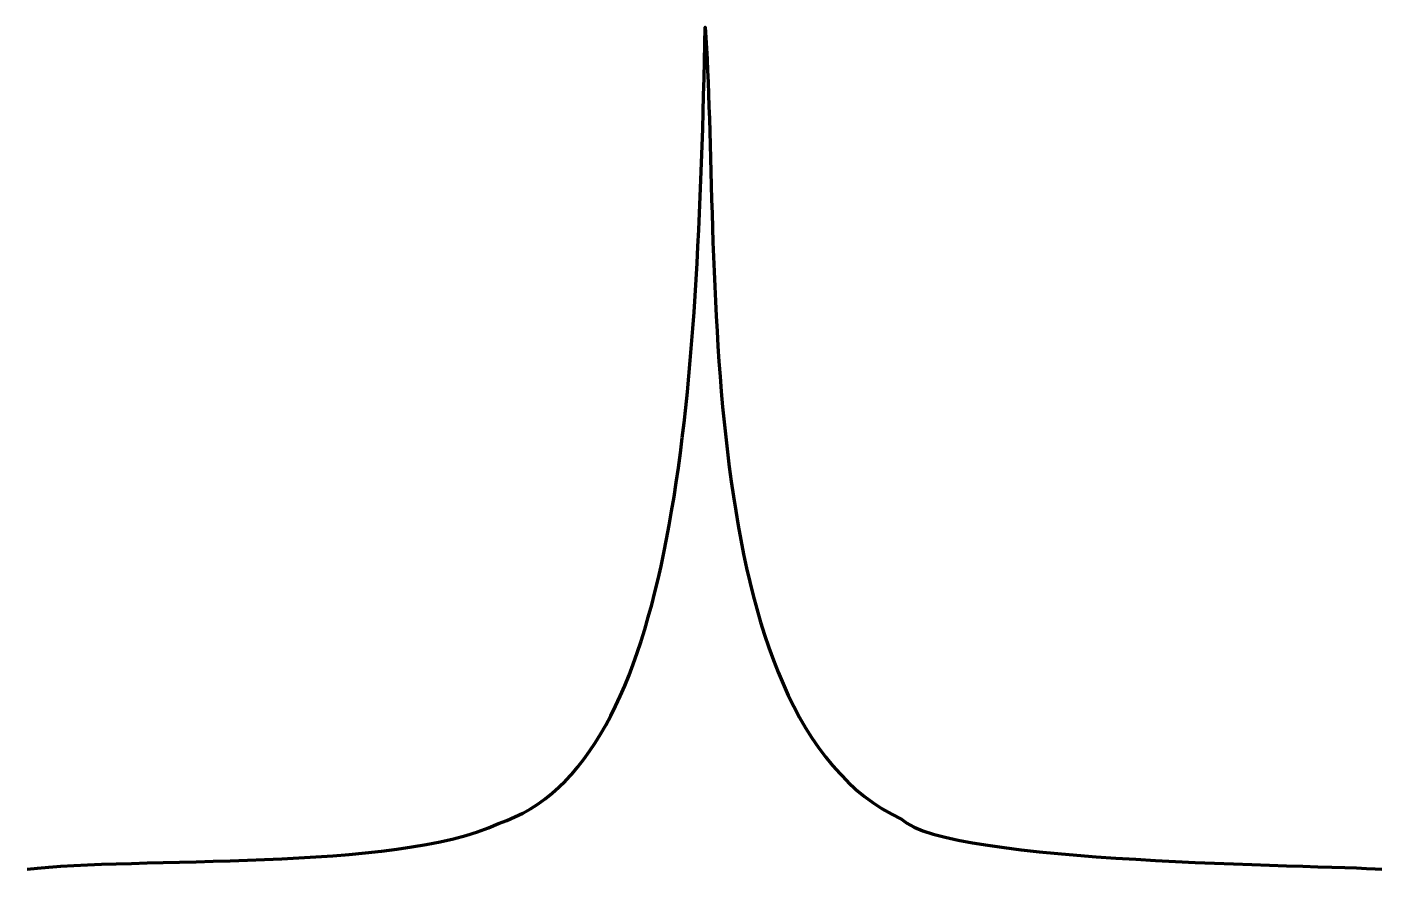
# Model space of a CAD drawing. Extents: x 1103 to 1886, y -1341 to -853.
import ezdxf

# ---------------------------------------------------------------- set-up
doc = ezdxf.new("R2010")
doc.units = 0
doc.header["$MEASUREMENT"] = 0
doc.layers.add('the_pepper_breath_hex_path', color=7, linetype='Continuous', lineweight=0)

msp = doc.modelspace()

# ---------------------------------------------------------------- linework, layer by layer
at = {"layer": 'the_pepper_breath_hex_path', "color": 7, "lineweight": 140}
msp.add_open_spline([(1102.72, -1339.8), (1164.43, -1332.28), (1316.35, -1341.38), (1375.29, -1313.29), (1479.34, -1279.66), (1490.54, -1062.08), (1494.76, -852.81), (1503.77, -977.47), (1485.01, -1253.55), (1608.3, -1310.92), (1635.97, -1336.76), (1849, -1337.24), (1886.02, -1339.8)], degree=3, knots=[0, 0, 0, 0, 1, 1, 1, 2, 2, 2, 3, 3, 3, 4, 4, 4, 4], dxfattribs=at)

doc.saveas('drawing.dxf')
